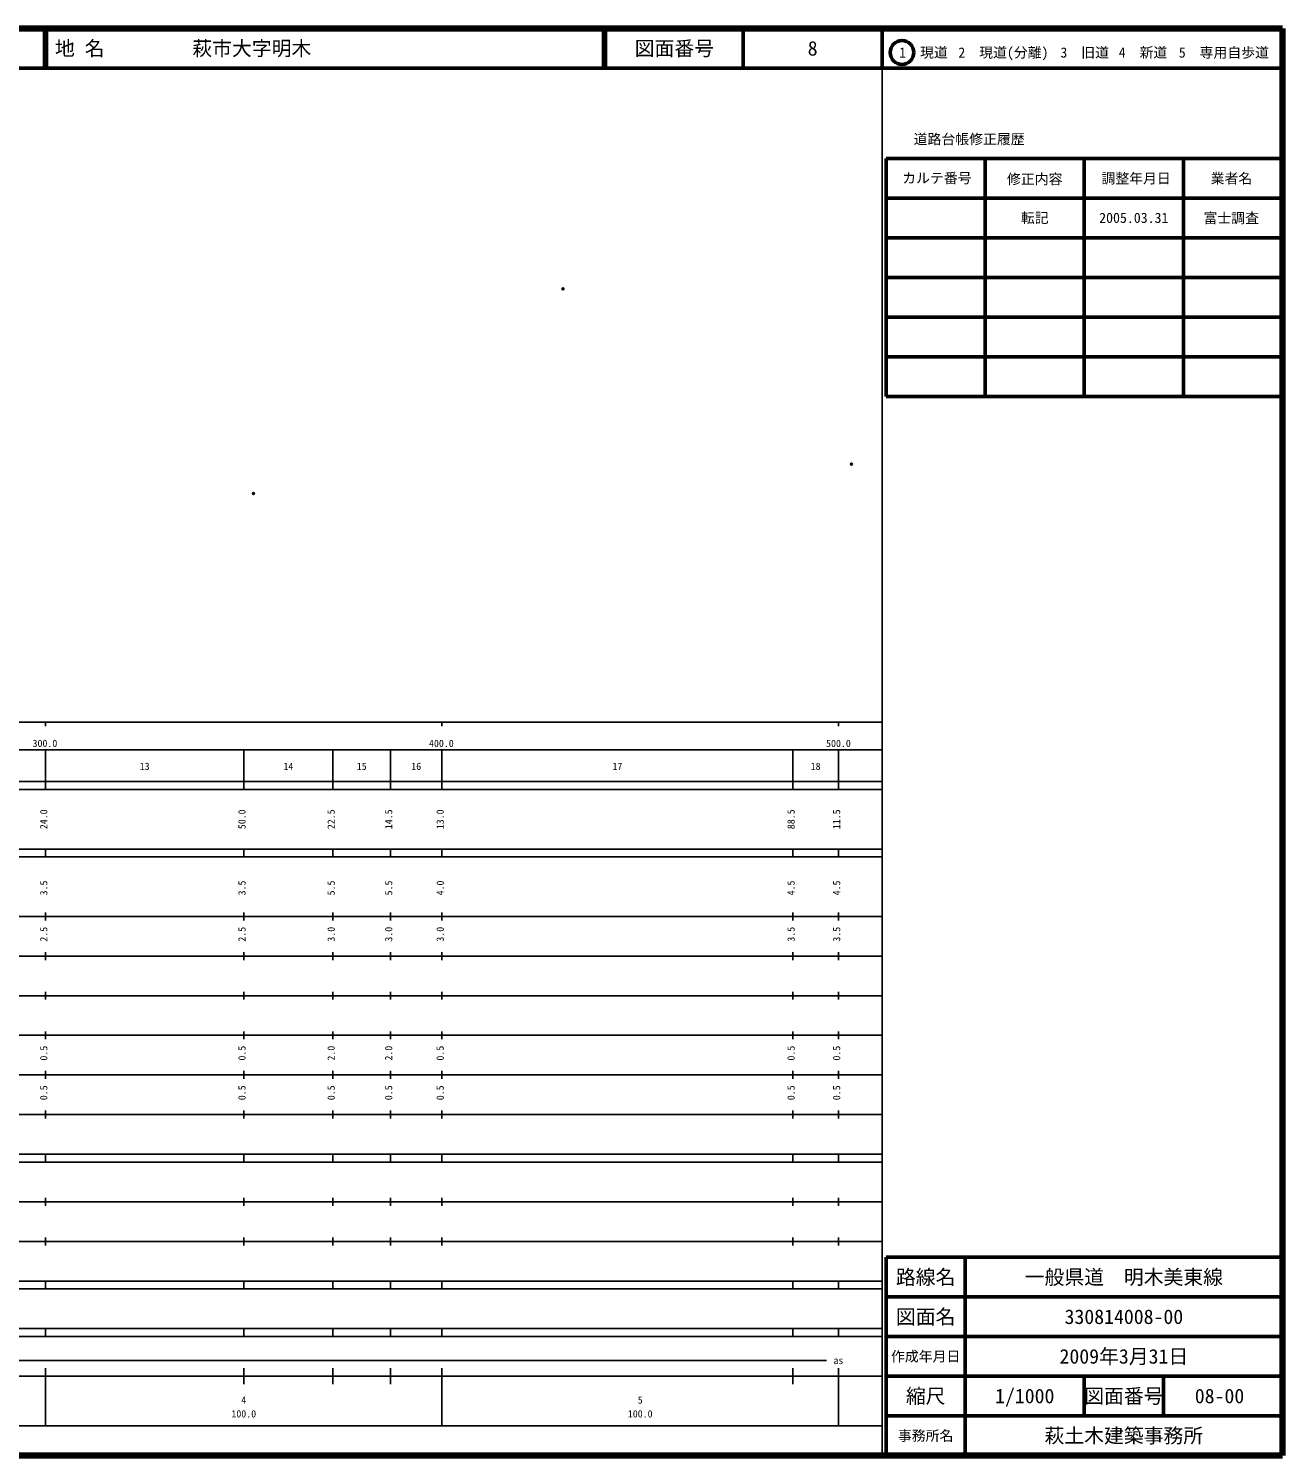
# Model space of a CAD drawing. Units: millimetres on the paper. Extents: x 40 to 680, y 20 to 380.
# Drawn here: x 363.7 to 680, y 20 to 380 of the extents above; entities that cross this region are included whole.
import ezdxf
from ezdxf.enums import TextEntityAlignment as Align

# ---------------------------------------------------------------- set-up
doc = ezdxf.new("R2010")
doc.units = ezdxf.units.MM
doc.header["$PDMODE"] = 32
doc.header["$PDSIZE"] = 0.5
doc.layers.add('M-OTRS', color=6, linetype='Continuous')
doc.layers.add('M-TTL-TXT', color=7, linetype='Continuous')
for name, color, linetype, lineweight in [('M-TTL', 2, 'Continuous', 140), ('M-TTL-BAND', 7, 'Continuous', 25), ('M-TTL-FRAM', 2, 'Continuous', 50), ('M-TTL-LINE', 7, 'Continuous', 50)]:
    doc.layers.add(name, color=color, linetype=linetype, lineweight=lineweight)
doc.styles.add('ＭＳ ゴシック', font='')
doc.styles.get('ＭＳ ゴシック').set_extended_font_data('MS Gothic')

msp = doc.modelspace()

# ---------------------------------------------------------------- linework, layer by layer
at = {"layer": 'M-OTRS'}
for p in [(498.522, 314.322), (571.271, 270.063), (420.443, 262.667)]:
    msp.add_point(p, dxfattribs=at)
at = {"layer": 'M-TTL'}
for p, q in [((680, 380), (40, 380)), ((680, 20), (680, 380)), ((40, 20), (680, 20))]:
    msp.add_line(p, q, dxfattribs=at)
at = {"layer": 'M-TTL-BAND'}
for p, q in [((579, 20), (579, 370)), ((40, 205), (579, 205)), ((368, 205), (368, 204)), ((468, 205), (468, 204)), ((568, 205), (568, 204)), ((68, 198), (579, 198)), ((368, 188), (368, 198)), ((418, 188), (418, 198)), ((440.5, 188), (440.5, 198)), ((455, 188), (455, 198)), ((468, 188), (468, 198)), ((556.5, 188), (556.5, 198)), ((568, 188), (568, 198)), ((40, 190), (579, 190)), ((40, 188), (579, 188)), ((40, 173), (579, 173)), ((368, 171), (368, 173)), ((418, 171), (418, 173)), ((440.5, 171), (440.5, 173)), ((455, 171), (455, 173)), ((468, 171), (468, 173)), ((556.5, 171), (556.5, 173)), ((568, 171), (568, 173)), ((40, 171), (579, 171)), ((40, 156), (579, 156)), ((368, 155), (368, 157)), ((418, 155), (418, 157)), ((440.5, 155), (440.5, 157)), ((455, 155), (455, 157)), ((468, 155), (468, 157)), ((556.5, 155), (556.5, 157)), ((568, 155), (568, 157)), ((46, 146), (579, 146)), ((368, 145), (368, 147)), ((418, 145), (418, 147)), ((440.5, 145), (440.5, 147)), ((455, 145), (455, 147)), ((468, 145), (468, 147)), ((556.5, 145), (556.5, 147)), ((568, 145), (568, 147)), ((368, 135), (368, 137)), ((418, 135), (418, 137)), ((440.5, 135), (440.5, 137)), ((455, 135), (455, 137)), ((468, 135), (468, 137)), ((556.5, 135), (556.5, 137)), ((568, 135), (568, 137)), ((52, 136), (579, 136)), ((46, 126), (579, 126)), ((368, 125), (368, 127)), ((418, 125), (418, 127)), ((440.5, 125), (440.5, 127)), ((455, 125), (455, 127)), ((468, 125), (468, 127)), ((556.5, 125), (556.5, 127)), ((568, 125), (568, 127)), ((52, 116), (579, 116)), ((368, 115), (368, 117)), ((418, 115), (418, 117)), ((440.5, 115), (440.5, 117)), ((455, 115), (455, 117)), ((468, 115), (468, 117)), ((556.5, 115), (556.5, 117)), ((568, 115), (568, 117)), ((46, 106), (579, 106)), ((368, 105), (368, 107)), ((418, 105), (418, 107)), ((440.5, 105), (440.5, 107)), ((455, 105), (455, 107)), ((468, 105), (468, 107)), ((556.5, 105), (556.5, 107)), ((568, 105), (568, 107)), ((40, 96), (579, 96)), ((40, 94), (579, 94)), ((368, 94), (368, 96)), ((418, 94), (418, 96)), ((440.5, 94), (440.5, 96)), ((455, 94), (455, 96)), ((468, 94), (468, 96)), ((556.5, 94), (556.5, 96)), ((568, 94), (568, 96)), ((49, 84), (579, 84)), ((368, 83), (368, 85)), ((418, 83), (418, 85)), ((440.5, 83), (440.5, 85)), ((455, 83), (455, 85)), ((468, 83), (468, 85)), ((556.5, 83), (556.5, 85)), ((568, 83), (568, 85)), ((40, 74), (579, 74)), ((368, 73), (368, 75)), ((418, 73), (418, 75)), ((440.5, 73), (440.5, 75)), ((455, 73), (455, 75)), ((468, 73), (468, 75)), ((556.5, 73), (556.5, 75)), ((568, 73), (568, 75)), ((40, 64), (579, 64)), ((40, 62), (579, 62)), ((368, 62), (368, 64)), ((418, 62), (418, 64)), ((440.5, 62), (440.5, 64)), ((455, 62), (455, 64)), ((468, 62), (468, 64)), ((556.5, 62), (556.5, 64)), ((568, 62), (568, 64)), ((40, 52), (579, 52)), ((368, 50), (368, 52)), ((418, 50), (418, 52)), ((440.5, 50), (440.5, 52)), ((455, 50), (455, 52)), ((468, 50), (468, 52)), ((556.5, 50), (556.5, 52)), ((568, 50), (568, 52)), ((40, 50), (579, 50)), ((71, 44), (565, 44)), ((40, 40), (579, 40)), ((368, 27.5), (368, 42)), ((418, 38), (418, 42)), ((440.5, 38), (440.5, 42)), ((455, 38), (455, 42)), ((468, 27.5), (468, 42)), ((556.5, 38), (556.5, 42)), ((568, 27.5), (568, 42)), ((68, 27.5), (579, 27.5))]:
    msp.add_line(p, q, dxfattribs=at)
at = {"layer": 'M-TTL-FRAM'}
for p, q in [((580, 347.197), (580, 287.197)), ((580, 347.197), (680, 347.197)), ((580, 287.197), (680, 287.197)), ((680, 70), (580, 70)), ((580, 70), (580, 20))]:
    msp.add_line(p, q, dxfattribs=at)
at = {"layer": 'M-TTL-LINE'}
for p, q in [((367.75, 380), (367.75, 370)), ((368.25, 380), (368.25, 370)), ((508.747, 380), (508.747, 370)), ((509.247, 380), (509.247, 370)), ((543.997, 380), (543.997, 370)), ((579, 380), (579, 370)), ((40, 370), (680, 370)), ((605, 347.197), (605, 287.197)), ((630, 347.197), (630, 287.197)), ((655, 347.197), (655, 287.197)), ((580, 337.197), (680, 337.197)), ((580, 327.197), (680, 327.197)), ((580, 317.197), (680, 317.197)), ((580, 307.197), (680, 307.197)), ((580, 297.197), (680, 297.197)), ((600, 70), (600, 20)), ((680, 60), (580, 60)), ((680, 50), (580, 50)), ((680, 40), (580, 40)), ((630, 40), (630, 30)), ((650, 40), (650, 30)), ((680, 30), (580, 30))]:
    msp.add_line(p, q, dxfattribs=at)
msp.add_circle((584.031, 373.958), 3, dxfattribs=at)

# ---------------------------------------------------------------- texts
at = {"layer": 'M-TTL-BAND', "style": 'ＭＳ ゴシック'}
for s, p in [('300.0', (367.844, 198.195)), ('400.0', (467.844, 198.195)), ('500.0', (568, 198.195)), ('13', (393, 192.405)), ('14', (429.25, 192.405)), ('15', (447.75, 192.405)), ('16', (461.5, 192.405)), ('17', (512.25, 192.405)), ('18', (562.25, 192.405)), ('as', (568, 42.5)), ('4', (418, 32.523)), ('5', (518, 32.523)), ('100.0', (418, 29.033)), ('100.0', (518, 29.033))]:
    msp.add_text(s, height=1.833, dxfattribs=at).set_placement(p, align=Align.BOTTOM_CENTER)
for s, p in [('24.0', (369, 180.5)), ('50.0', (419, 180.5)), ('22.5', (441.5, 180.5)), ('14.5', (456, 180.5)), ('13.0', (469, 180.5)), ('88.5', (557.5, 180.5)), ('11.5', (569, 180.5)), ('3.5', (369, 163.174)), ('3.5', (419, 163.174)), ('5.5', (441.5, 163.174)), ('5.5', (456, 163.174)), ('4.0', (469, 163.174)), ('4.5', (557.5, 163.174)), ('4.5', (569, 163.174)), ('2.5', (369, 151.5)), ('2.5', (419, 151.5)), ('3.0', (441.5, 151.5)), ('3.0', (456, 151.5)), ('3.0', (469, 151.5)), ('3.5', (557.5, 151.5)), ('3.5', (569, 151.5)), ('0.5', (369, 121.5)), ('0.5', (419, 121.5)), ('2.0', (441.5, 121.5)), ('2.0', (456, 121.5)), ('0.5', (469, 121.5)), ('0.5', (557.5, 121.5)), ('0.5', (569, 121.5)), ('0.5', (369, 111.5)), ('0.5', (419, 111.5)), ('0.5', (441.5, 111.5)), ('0.5', (456, 111.5)), ('0.5', (469, 111.5)), ('0.5', (557.5, 111.5)), ('0.5', (569, 111.5))]:
    msp.add_text(s, height=1.833, rotation=90, dxfattribs=at).set_placement(p, align=Align.BOTTOM_CENTER)
at = {"layer": 'M-TTL-TXT', "style": 'ＭＳ ゴシック'}
for s, p in [('地 名', (370.38, 375)), ('萩市大字明木', (405.024, 375))]:
    msp.add_text(s, height=3.666, dxfattribs=at).set_placement(p, align=Align.MIDDLE_LEFT)
for s, height, p in [('図面番号', 3.666, (526.622, 375)), ('8', 3.666, (561.497, 375)), ('1\u3000現道', 2.566, (589.448, 373.958)), ('2\u3000現道(分離)', 2.566, (609.619, 373.958)), ('3\u3000旧道', 2.566, (630.121, 373.958)), ('4\u3000新道', 2.566, (644.824, 373.958)), ('5\u3000専用自歩道', 2.566, (665.228, 373.958)), ('道路台帳修正履歴', 2.566, (600.968, 352.113)), ('カルテ番号', 2.566, (592.839, 342.277)), ('修正内容', 2.566, (617.509, 342.023)), ('調整年月日', 2.566, (643.089, 342.197)), ('業者名', 2.566, (667.134, 342.197)), ('転記', 2.566, (617.5, 332.245)), ('2005.03.31', 2.566, (642.5, 332.245)), ('富士調査', 2.566, (667.077, 332.189)), ('路線名', 3.666, (590, 65)), ('路線名', 3.666, (590, 65)), ('一般県道\u3000明木美東線', 3.666, (640, 65)), ('図面名', 3.666, (590, 55)), ('図面名', 3.666, (590, 55)), ('330814008-00', 3.666, (640, 55)), ('2009年3月31日', 3.666, (640, 45)), ('作成年月日', 2.566, (590, 45)), ('作成年月日', 2.566, (590, 45)), ('縮尺', 3.666, (590, 35)), ('縮尺', 3.666, (590, 35)), ('1/1000', 3.666, (615, 35)), ('図面番号', 3.666, (640, 35)), ('図面番号', 3.666, (640, 35)), ('08-00', 3.666, (664.125, 35)), ('事務所名', 2.566, (590, 25)), ('事務所名', 2.566, (590, 25)), ('萩土木建築事務所', 3.666, (640, 25))]:
    msp.add_text(s, height=height, dxfattribs=at).set_placement(p, align=Align.MIDDLE_CENTER)

doc.saveas('drawing.dxf')
